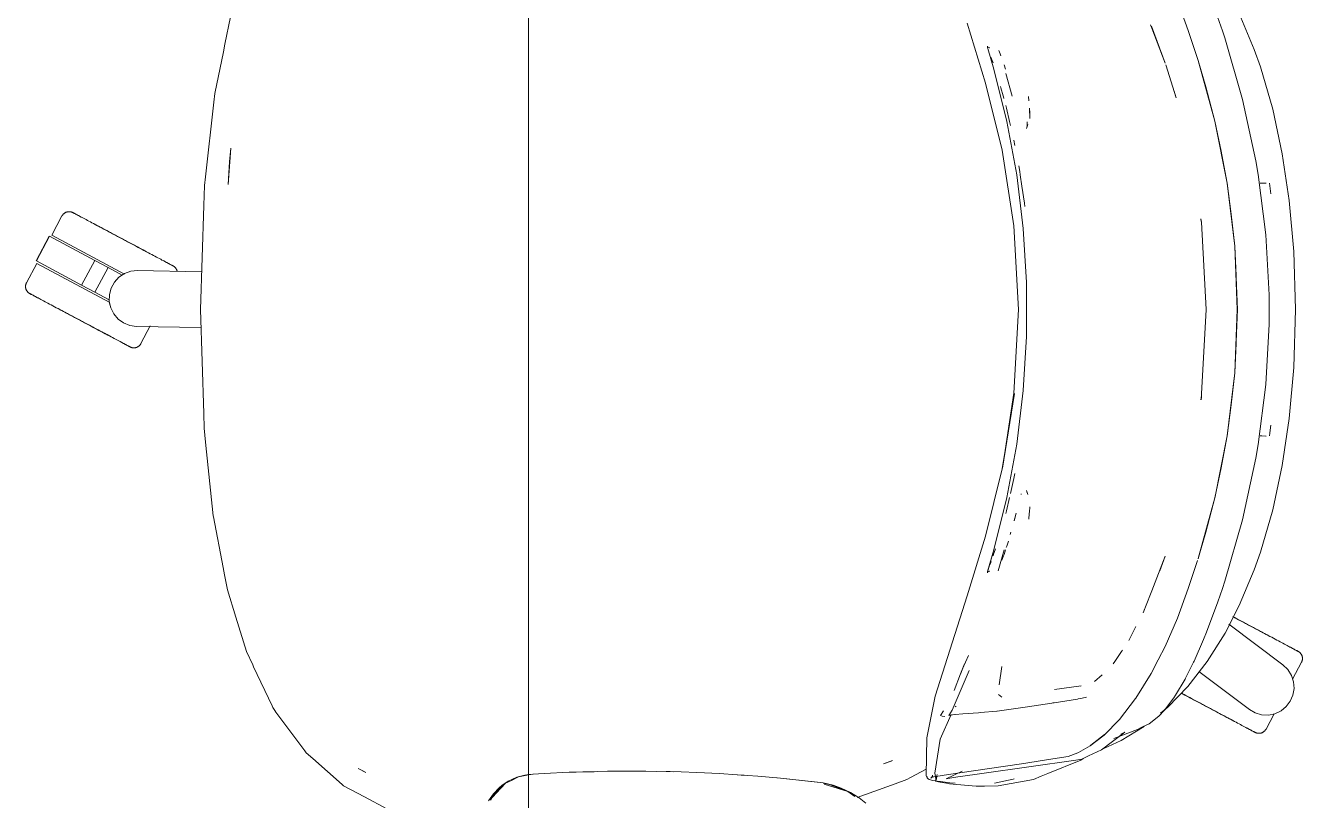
# Model space of a CAD drawing. Header units: millimetres. Extents: x 79795 to 317870, y -36033 to 97293.
# Drawn here: x 170869 to 171509, y 10193 to 10582 of the extents above; entities that cross this region are included whole.
import ezdxf

# ---------------------------------------------------------------- set-up
doc = ezdxf.new("R2010")
doc.units = ezdxf.units.MM
doc.header["$MEASUREMENT"] = 0
doc.layers.add('G-IMPT', color=8, linetype='CONTINUOUS', lineweight=9)
doc.layers.add('I-FURN', color=8, linetype='CONTINUOUS', lineweight=9)

msp = doc.modelspace()

# ---------------------------------------------------------------- linework, layer by layer
at = {"layer": 'G-IMPT'}
for p, q in [((171446.14, 10594.4), (171451.6, 10579.52)), ((170968.53, 10572.63), (170971.4, 10586.45)), ((171466.31, 10586.41), (171468.71, 10579.47)), ((171484.7, 10570.12), (171477.18, 10588.09)), ((171340.71, 10583.21), (171349.89, 10553.23)), ((171433.3, 10580.71), (171432.64, 10582.44)), ((171440.01, 10563.26), (171433.19, 10581.67)), ((171440.01, 10563.26), (171433.3, 10580.71)), ((171456.61, 10564.6), (171451.6, 10579.52)), ((171469.91, 10575.87), (171468.71, 10579.47)), ((170967.77, 10568.95), (170968.53, 10572.63)), ((171350.94, 10571.64), (171350.85, 10571.4)), ((171478.85, 10545.04), (171469.91, 10575.87)), ((170967.77, 10568.95), (170963.42, 10548)), ((171350.85, 10571.4), (171350.91, 10571.18)), ((171350.91, 10571.18), (171350.98, 10570.88)), ((171350.98, 10570.88), (171351.05, 10570.61)), ((171354.12, 10560.18), (171351.05, 10570.61)), ((171351.94, 10570.86), (171351.33, 10571.25)), ((171351.94, 10570.86), (171351.73, 10571.01)), ((171352.96, 10565.38), (171352.72, 10566.04)), ((171352.96, 10565.38), (171353.71, 10563.28)), ((171357.25, 10567.93), (171356.64, 10569.59)), ((171357.25, 10567.93), (171357.62, 10566.92)), ((171487.77, 10561.38), (171484.7, 10570.12)), ((171360.67, 10533.86), (171354.12, 10560.18)), ((171359.96, 10560.17), (171359.24, 10562.39)), ((171445.54, 10545.79), (171440.29, 10562.28)), ((171460.34, 10551.35), (171456.57, 10564.51)), ((171464.99, 10534.1), (171456.57, 10564.51)), ((171464.99, 10534.1), (171456.61, 10564.6)), ((171487.77, 10561.38), (171493.95, 10540.14)), ((171358.21, 10519.55), (171349.89, 10553.23)), ((171360.15, 10557.99), (171363.32, 10546.69)), ((170963.42, 10548), (170962.93, 10543.59)), ((171357.7, 10550.75), (171357.5, 10551.44)), ((171358.82, 10546.76), (171357.7, 10550.75)), ((171358.82, 10546.76), (171359.14, 10545.62)), ((171371.7, 10544.36), (171371.48, 10546.46)), ((171445.54, 10545.79), (171444.47, 10549.22)), ((171460.34, 10551.35), (171464.99, 10534.1)), ((170958.8, 10506.14), (170962.93, 10543.59)), ((171359.14, 10545.62), (171359.18, 10545.44)), ((171360.44, 10540.6), (171360.1, 10541.9)), ((171360.44, 10540.6), (171361.99, 10533.85)), ((171372.1, 10535.51), (171372.01, 10540.57)), ((171372.01, 10540.57), (171372.09, 10538.3)), ((171478.85, 10545.04), (171485.52, 10514.25)), ((171493.95, 10540.14), (171498.76, 10517.78)), ((171360.67, 10533.86), (171365.6, 10507.2)), ((171362.45, 10531.87), (171361.99, 10533.85)), ((171370.77, 10531.51), (171370.81, 10533.81)), ((171370.82, 10533.67), (171370.81, 10533.81)), ((171372.1, 10535.51), (171372.09, 10538.3)), ((171464.99, 10534.1), (171471.17, 10502.98)), ((171464.99, 10534.1), (171468.07, 10519.08)), ((171464.99, 10534.1), (171471.16, 10503.05)), ((171370.56, 10530.46), (171371.24, 10532.41)), ((171370.77, 10531.51), (171370.56, 10530.46)), ((170970.2, 10502.3), (170971.45, 10520.58)), ((170971.45, 10520.58), (170970.84, 10513.64)), ((171364.65, 10521.83), (171364.11, 10524.64)), ((171358.21, 10519.55), (171364.2, 10481.63)), ((171471.17, 10502.98), (171468.07, 10519.08)), ((171486.7, 10507.33), (171485.52, 10514.25)), ((171498.76, 10517.78), (171502.25, 10494.36)), ((170970.2, 10502.3), (170970.84, 10513.64)), ((171366.57, 10511.72), (171367.13, 10508.82)), ((171367.37, 10507.19), (171367.13, 10508.82)), ((170958, 10491.83), (170958.32, 10501.77)), ((170958.8, 10506.14), (170958.32, 10501.77)), ((171365.6, 10507.2), (171368.9, 10480.28)), ((171368.22, 10501.57), (171367.37, 10507.19)), ((171368.22, 10501.57), (171369.52, 10493.04)), ((171474.99, 10471.46), (171471.16, 10503.05)), ((171474.95, 10471.42), (171471.17, 10502.98)), ((171471.17, 10502.98), (171473.11, 10487.5)), ((171490.52, 10477.16), (171486.7, 10507.33)), ((171488.5, 10503.02), (171487.71, 10502.99)), ((171488.5, 10503.02), (171490.59, 10503.09)), ((171490.59, 10503.09), (171490.48, 10503.09)), ((171492.35, 10503.06), (171493, 10497.65)), ((170958, 10491.83), (170956.29, 10439.65)), ((171369.52, 10493.04), (171369.7, 10491.38)), ((171502.25, 10494.36), (171504.51, 10468.79)), ((171457.95, 10484.92), (171457.99, 10484.68)), ((171458.23, 10483.37), (171457.96, 10485.15)), ((171458.23, 10483.37), (171457.99, 10484.68)), ((171460.55, 10439.65), (171458.23, 10483.37)), ((171460.5, 10439.65), (171458.23, 10483.37)), ((171474.95, 10471.42), (171473.11, 10487.5)), ((171364.2, 10481.63), (171366.56, 10439.65)), ((171370.55, 10453.21), (171368.9, 10480.28)), ((171492.13, 10446.96), (171490.52, 10477.16)), ((171475.63, 10456.53), (171474.95, 10471.42)), ((171474.95, 10471.42), (171476.09, 10439.65)), ((171474.99, 10471.46), (171476.32, 10439.65)), ((171504.51, 10468.79), (171505.36, 10439.65)), ((171475.63, 10456.53), (171476.09, 10439.65)), ((171370.55, 10453.21), (171370.55, 10426.09)), ((171492.13, 10446.96), (171492.23, 10439.65)), ((170956.29, 10439.65), (170957.91, 10387.48)), ((171364.2, 10397.66), (171366.56, 10439.65)), ((171460.5, 10439.65), (171458, 10394.31)), ((171474.95, 10407.87), (171476.09, 10439.65)), ((171476.32, 10439.65), (171474.99, 10407.83)), ((171475.63, 10422.76), (171476.09, 10439.65)), ((171492.13, 10432.33), (171492.23, 10439.65)), ((171505.36, 10439.65), (171504.51, 10410.5)), ((171492.13, 10432.33), (171490.52, 10402.13)), ((171370.55, 10426.09), (171368.9, 10399.01)), ((171474.95, 10407.87), (171475.63, 10422.76)), ((171474.99, 10407.83), (171471.16, 10376.24)), ((171474.95, 10407.87), (171471.17, 10376.32)), ((171473.11, 10391.79), (171474.95, 10407.87)), ((171504.51, 10410.5), (171502.25, 10384.93)), ((171365.6, 10372.1), (171368.9, 10399.01)), ((171490.52, 10402.13), (171486.7, 10371.96)), ((171358.21, 10359.74), (171364.46, 10397.48)), ((171364.2, 10397.66), (171358.47, 10360.12)), ((171364.46, 10397.48), (171358.47, 10360.12)), ((171457.95, 10394.37), (171457.99, 10394.61)), ((171458.23, 10395.92), (171457.99, 10394.61)), ((171458, 10394.31), (171458.23, 10395.92)), ((170957.91, 10387.48), (170958.13, 10380.22)), ((171473.11, 10391.79), (171471.17, 10376.32)), ((170958.87, 10373.15), (170958.13, 10380.22)), ((171492.35, 10376.23), (171493, 10381.65)), ((171492.43, 10377.88), (171493, 10381.65)), ((171502.25, 10384.93), (171498.76, 10361.51)), ((170962.69, 10336.16), (170958.87, 10373.15)), ((171471.17, 10376.32), (171464.95, 10345.07)), ((171464.95, 10345.07), (171471.16, 10376.24)), ((171471.17, 10376.32), (171468.07, 10360.21)), ((171487.71, 10376.3), (171488.5, 10376.27)), ((171490.59, 10376.2), (171488.5, 10376.27)), ((171490.59, 10376.2), (171490.48, 10376.2)), ((171360.67, 10345.43), (171365.6, 10372.1)), ((171486.7, 10371.96), (171485.52, 10365.04)), ((171485.52, 10365.04), (171478.85, 10334.25)), ((171493.95, 10339.15), (171498.76, 10361.51)), ((171349.89, 10326.06), (171358.21, 10359.74)), ((171364.15, 10354.84), (171362.44, 10347.42)), ((171364.62, 10357.47), (171364.15, 10354.84)), ((171464.99, 10345.19), (171468.07, 10360.21)), ((171370.56, 10348.83), (171371.24, 10346.88)), ((171370.56, 10348.83), (171370.77, 10347.79)), ((171360.67, 10345.43), (171354.12, 10319.11)), ((171361.99, 10345.44), (171360.44, 10338.69)), ((171367.89, 10347.23), (171367.75, 10346.82)), ((171464.99, 10345.19), (171456.57, 10314.78)), ((171464.99, 10345.19), (171456.61, 10314.69)), ((171460.34, 10327.94), (171464.99, 10345.19)), ((170962.69, 10336.16), (170962.78, 10335.7)), ((170967.64, 10310.32), (170962.78, 10335.7)), ((171360.44, 10338.69), (171360.1, 10337.41)), ((171364.29, 10333.61), (171365.29, 10337.47)), ((171364.29, 10333.61), (171364.68, 10335.14)), ((171371.71, 10334.96), (171371.68, 10334.48)), ((171371.99, 10338.67), (171371.71, 10334.96)), ((171371.99, 10338.67), (171372.09, 10340.04)), ((171372.09, 10340.74), (171372.09, 10340.04)), ((171487.77, 10317.91), (171493.95, 10339.15)), ((171469.91, 10303.42), (171478.85, 10334.25)), ((171349.89, 10326.06), (171340.71, 10296.09)), ((171360.6, 10321.03), (171361.39, 10323.53)), ((171362.38, 10326.82), (171362.71, 10327.94)), ((171460.34, 10327.94), (171456.57, 10314.78)), ((171354.12, 10319.11), (171350.85, 10307.89)), ((171354.12, 10319.11), (171351.01, 10308.29)), ((171354.12, 10319.11), (171351.06, 10308.58)), ((171353.73, 10316.08), (171354.02, 10316.89)), ((171354.75, 10319.11), (171354.02, 10316.89)), ((171354.75, 10319.11), (171354.9, 10319.57)), ((171359.32, 10319.12), (171356.28, 10308.69)), ((171358.19, 10313.93), (171358.95, 10316.09)), ((171359.21, 10316.81), (171358.95, 10316.09)), ((171359.21, 10316.81), (171359.98, 10319.12)), ((171360.36, 10320.25), (171360.6, 10321.03)), ((171440.01, 10316.03), (171433.3, 10298.58)), ((171440.01, 10316.03), (171437.29, 10308.6)), ((171484.7, 10309.17), (171487.77, 10317.91)), ((170967.64, 10310.32), (170968.35, 10306.66)), ((171352.4, 10312.36), (171352, 10311.29)), ((171352.74, 10313.33), (171352.4, 10312.36)), ((171451.6, 10299.77), (171456.32, 10313.84)), ((171484.7, 10309.17), (171477.18, 10291.2)), ((170969.81, 10299.05), (170968.35, 10306.66)), ((171350.85, 10307.89), (171350.99, 10307.65)), ((171351.06, 10308.58), (171351.01, 10308.29)), ((171351.94, 10308.43), (171351.33, 10308.04)), ((171351.94, 10308.43), (171351.73, 10308.28)), ((171469.91, 10303.42), (171468.71, 10299.82)), ((170974, 10285.45), (170969.81, 10299.05)), ((171432.64, 10296.85), (171428.91, 10287.53)), ((171433.3, 10298.58), (171432.64, 10296.85)), ((171451.6, 10299.77), (171446.14, 10284.89)), ((171466.37, 10293), (171468.71, 10299.82)), ((171340.71, 10296.09), (171324.72, 10245.84)), ((171466.37, 10293), (171460.77, 10277.92)), ((171477.18, 10291.2), (171470.09, 10277.42)), ((170979.32, 10268.18), (170974, 10285.45)), ((171428.91, 10287.53), (171429.91, 10289.77)), ((171446.14, 10284.89), (171439.97, 10270.67)), ((171421.74, 10273.69), (171425.28, 10280.66)), ((171459.29, 10274.24), (171460.77, 10277.92)), ((171470.09, 10277.42), (171461.12, 10263.13)), ((171436.58, 10263.94), (171439.97, 10270.67)), ((171454.52, 10263.28), (171459.29, 10274.24)), ((170979.32, 10268.18), (170982.51, 10261.41)), ((171338.42, 10259.41), (171341.47, 10266.12)), ((171414.71, 10263.08), (171418.21, 10268.22)), ((171418.21, 10268.22), (171418.6, 10268.8)), ((170982.94, 10260.49), (170982.51, 10261.41)), ((170992.21, 10240.85), (170982.94, 10260.49)), ((171333.26, 10238.69), (171341.7, 10258.67)), ((171337.39, 10256.82), (171339.42, 10261.94)), ((171339.42, 10261.93), (171337.39, 10256.82)), ((171337.4, 10257.03), (171339.42, 10261.93)), ((171356.75, 10251.5), (171358.15, 10260.66)), ((171414.71, 10263.08), (171413.96, 10261.98)), ((171436.58, 10263.94), (171433.01, 10257.15)), ((171450.3, 10254.83), (171454.3, 10262.84)), ((171461.12, 10263.13), (171451.31, 10250.53)), ((171454.52, 10263.28), (171454.3, 10262.84)), ((171337.4, 10257.03), (171334.15, 10248.56)), ((171356.75, 10251.5), (171356.8, 10251.85)), ((171408.44, 10256.45), (171404.53, 10253.11)), ((171429.24, 10250.92), (171433.01, 10257.15)), ((171449.99, 10254.23), (171445.26, 10246.23)), ((171450.3, 10254.83), (171449.99, 10254.23)), ((171320.53, 10224.89), (171324.72, 10245.84)), ((171356.4, 10246.55), (171358.04, 10245.27)), ((171384.59, 10249.17), (171397.94, 10250.95)), ((171397.94, 10250.95), (171397.47, 10250.81)), ((171400.63, 10245.25), (171398.46, 10244.79)), ((171429.24, 10250.92), (171425.36, 10244.82)), ((171441.35, 10240.23), (171451.31, 10250.53)), ((171444.4, 10244.94), (171445.26, 10246.23)), ((170992.21, 10240.85), (170992.63, 10240.14)), ((170993.57, 10238.57), (170992.63, 10240.14)), ((171331.5, 10236.02), (171333.26, 10238.69)), ((171334.71, 10240.41), (171335.15, 10240.68)), ((171369.81, 10240.2), (171355.74, 10238.17)), ((171369.81, 10240.2), (171383.17, 10242.32)), ((171383.17, 10242.32), (171383.68, 10242.4)), ((171384.29, 10242.49), (171383.68, 10242.4)), ((171384.29, 10242.49), (171396.01, 10244.3)), ((171396.01, 10244.3), (171396.48, 10244.37)), ((171398.46, 10244.79), (171396.48, 10244.37)), ((171417.17, 10234.13), (171425.19, 10244.57)), ((171425.36, 10244.82), (171425.19, 10244.57)), ((171436.79, 10235.79), (171439.68, 10238.81)), ((171441.35, 10240.23), (171437.68, 10237.23)), ((171439.68, 10238.81), (171444.4, 10244.94)), ((170994.03, 10237.8), (170993.57, 10238.57)), ((170994.03, 10237.8), (171008.6, 10218.3)), ((171327.16, 10224.19), (171332.77, 10236.54)), ((171327.3, 10236.02), (171328.89, 10238.48)), ((171327.3, 10236.02), (171327.36, 10236)), ((171328.89, 10238.48), (171327.36, 10236)), ((171327.36, 10236), (171328.85, 10238.47)), ((171328.23, 10235.72), (171327.36, 10236)), ((171329.59, 10235.55), (171328.23, 10235.72)), ((171332.22, 10236.31), (171331.5, 10236.02)), ((171332.22, 10236.31), (171332.24, 10236.31)), ((171334.62, 10236.61), (171332.24, 10236.31)), ((171334.62, 10236.61), (171334.7, 10236.61)), ((171338.57, 10236.91), (171334.7, 10236.61)), ((171346.43, 10237.47), (171338.57, 10236.91)), ((171347.42, 10237.54), (171346.43, 10237.47)), ((171355.66, 10238.16), (171347.42, 10237.54)), ((171355.66, 10238.16), (171355.74, 10238.17)), ((171417.17, 10234.13), (171409.43, 10226.23)), ((171431.92, 10231.93), (171436.79, 10235.79)), ((171402.47, 10220.81), (171409.43, 10226.23)), ((171409.64, 10226.54), (171402.69, 10221.14)), ((171409.64, 10226.54), (171406.07, 10223.73)), ((171419.87, 10227.79), (171408.17, 10218.85)), ((171414.22, 10224.56), (171426.12, 10229.07)), ((171419.87, 10227.79), (171417.84, 10226.63)), ((171417.98, 10223.5), (171429.43, 10230.62)), ((171428.35, 10230.14), (171426.12, 10229.07)), ((171430.79, 10231.31), (171428.35, 10230.14)), ((171431.92, 10231.93), (171430.79, 10231.31)), ((171320.53, 10224.89), (171320.14, 10205.9)), ((171327.16, 10224.19), (171324.44, 10207.14)), ((171402.47, 10220.81), (171396.63, 10217.52)), ((171402.69, 10221.14), (171406.07, 10223.73)), ((171409.35, 10219.52), (171417.98, 10223.5)), ((171008.6, 10218.3), (171009.33, 10217.33)), ((171012.59, 10214.46), (171009.33, 10217.33)), ((171012.59, 10214.46), (171027.37, 10201.44)), ((171303.27, 10213.43), (171298.8, 10211.8)), ((171298.8, 10211.8), (171302.68, 10213.17)), ((171303.27, 10213.43), (171302.68, 10213.17)), ((171348.07, 10206.92), (171395.29, 10213.59)), ((171367.98, 10211.86), (171383.75, 10214.26)), ((171397.72, 10213.75), (171381.27, 10206.96)), ((171391.42, 10215.56), (171383.75, 10214.26)), ((171391.42, 10215.56), (171396.21, 10217.31)), ((171395.29, 10213.59), (171398.28, 10214.24)), ((171396.63, 10217.52), (171396.21, 10217.31)), ((171398.89, 10214.53), (171397.72, 10213.75)), ((171401.65, 10215.81), (171398.28, 10214.24)), ((171401.65, 10215.81), (171408.17, 10218.85)), ((171035.34, 10209.47), (171039.23, 10207.51)), ((171035.34, 10209.47), (171037.64, 10208.29)), ((171037.64, 10208.29), (171039.23, 10207.51)), ((171120.83, 10206.25), (171123.13, 10206.68)), ((171122.91, 10206.68), (171120.83, 10206.42)), ((171128.57, 10206.96), (171122.91, 10206.68)), ((171128.57, 10206.96), (171141.13, 10207.58)), ((171144.68, 10207.7), (171141.13, 10207.58)), ((171160.35, 10208.08), (171144.68, 10207.7)), ((171148.08, 10207.76), (171151.4, 10207.9)), ((171153.62, 10207.9), (171151.4, 10207.9)), ((171160.35, 10208.08), (171164.86, 10208.13)), ((171164.86, 10208.13), (171179.57, 10208.12)), ((171185.04, 10208.05), (171179.57, 10208.12)), ((171185.04, 10208.05), (171197.35, 10207.76)), ((171191.82, 10207.92), (171189.74, 10207.91)), ((171193.48, 10207.84), (171191.82, 10207.92)), ((171205.23, 10207.46), (171197.35, 10207.76)), ((171205.23, 10207.46), (171216.54, 10206.92)), ((171225.41, 10206.36), (171216.54, 10206.92)), ((171320.21, 10209.09), (171312.3, 10204.95)), ((171325.13, 10203.56), (171324.44, 10207.14)), ((171329.26, 10206.2), (171337.11, 10207.31)), ((171330.23, 10204.29), (171338.22, 10208.08)), ((171337.11, 10207.31), (171367.98, 10211.86)), ((171348.07, 10206.92), (171337.41, 10205.48)), ((171381.27, 10206.96), (171377.91, 10205.57)), ((171027.37, 10201.44), (171028.04, 10200.86)), ((171038.47, 10195.27), (171028.04, 10200.86)), ((171102.39, 10194.71), (171109.29, 10202.1)), ((171103.58, 10196.8), (171109.29, 10202.1)), ((171106.08, 10199.79), (171107.4, 10200.92)), ((171109.29, 10202.1), (171106.88, 10199.87)), ((171110.62, 10203.12), (171107.4, 10200.92)), ((171111.53, 10203.21), (171109.29, 10202.1)), ((171110.62, 10203.12), (171114.95, 10205.11)), ((171111.89, 10203.38), (171115.79, 10205.31)), ((171118.9, 10206.18), (171114.95, 10205.11)), ((171115.79, 10205.31), (171120.83, 10206.25)), ((171120.83, 10206.42), (171118.9, 10206.18)), ((171225.41, 10206.36), (171235.69, 10205.63)), ((171227.45, 10206.23), (171225.55, 10206.32)), ((171227.45, 10206.23), (171228.87, 10206.09)), ((171247.09, 10204.65), (171235.69, 10205.63)), ((171268.53, 10202.3), (171245.57, 10204.75)), ((171245.57, 10204.75), (171265.71, 10202.63)), ((171268.53, 10202.3), (171247.09, 10204.65)), ((171268.53, 10202.3), (171265.71, 10202.63)), ((171268.53, 10202.3), (171273.49, 10201.14)), ((171268.6, 10202.08), (171271.66, 10201.5)), ((171280.88, 10197.9), (171269.03, 10201.71)), ((171278.17, 10198.8), (171269.03, 10201.71)), ((171271.66, 10201.5), (171280.88, 10197.9)), ((171277.62, 10199.69), (171273.49, 10201.14)), ((171285.63, 10194.89), (171304.57, 10201.84)), ((171304.57, 10201.84), (171310.54, 10204.03)), ((171312.3, 10204.95), (171310.54, 10204.03)), ((171320.14, 10205.9), (171320.75, 10204.87)), ((171320.62, 10205.49), (171320.75, 10204.87)), ((171320.62, 10205.49), (171320.73, 10204.94)), ((171320.75, 10204.87), (171320.73, 10204.94)), ((171321.12, 10204.37), (171320.75, 10204.87)), ((171321.66, 10204.05), (171321.12, 10204.37)), ((171321.66, 10204.05), (171323.52, 10203.5)), ((171323.61, 10205.26), (171322.51, 10204.7)), ((171323.01, 10205.09), (171322.51, 10204.7)), ((171322.99, 10205.09), (171329.26, 10206.2)), ((171323.61, 10205.26), (171322.99, 10205.09)), ((171323.01, 10205.09), (171323.33, 10205.63)), ((171323.41, 10206.13), (171323.33, 10205.63)), ((171326.8, 10202.97), (171323.52, 10203.5)), ((171325.62, 10206.43), (171324.89, 10203.15)), ((171327.21, 10202.71), (171324.89, 10203.15)), ((171325.62, 10206.43), (171325.13, 10203.56)), ((171326.8, 10202.97), (171327.42, 10202.89)), ((171331.46, 10201.9), (171327.21, 10202.71)), ((171327.42, 10202.89), (171332.1, 10202.37)), ((171330.23, 10204.29), (171331.09, 10204.43)), ((171336.11, 10205.26), (171331.09, 10204.43)), ((171331.93, 10201.85), (171331.46, 10201.9)), ((171331.93, 10201.85), (171341.26, 10201.05)), ((171332.1, 10202.37), (171334.69, 10202.16)), ((171336.11, 10205.26), (171337.41, 10205.48)), ((171341.26, 10201.05), (171345.21, 10200.71)), ((171349.38, 10200.71), (171345.21, 10200.71)), ((171356.35, 10200.74), (171349.38, 10200.71)), ((171354.49, 10202.15), (171363.79, 10204.19)), ((171356.35, 10200.74), (171374.05, 10203.97)), ((171363.79, 10204.19), (171364.37, 10204.34)), ((171374.05, 10203.97), (171377.91, 10205.57)), ((171049.71, 10189.26), (171038.47, 10195.27)), ((171103.21, 10196.74), (171100.77, 10193.29)), ((171101.7, 10193.64), (171103.58, 10196.8)), ((171102.39, 10194.71), (171103.67, 10196.18)), ((171106.08, 10199.79), (171103.21, 10196.74)), ((171103.8, 10196.33), (171106.88, 10199.87)), ((171282.2, 10197.5), (171277.62, 10199.69)), ((171280.88, 10197.9), (171278.17, 10198.8)), ((171280.88, 10197.9), (171284.46, 10195.47)), ((171282.2, 10197.5), (171286.53, 10194.77)), ((171289.84, 10192.15), (171286.53, 10194.77))]:
    msp.add_line(p, q, dxfattribs=at)
at = {"layer": 'I-FURN'}
for p, q in [((171120.83, 9395.22), (171120.83, 10995.22)), ((171120.83, 10995.22), (171120.83, 9395.22)), ((170888.53, 10488.25), (170888.68, 10488.32)), ((170888.68, 10488.32), (170888.82, 10488.39)), ((170888.82, 10488.39), (170888.97, 10488.45)), ((170888.97, 10488.45), (170889.12, 10488.5)), ((170889.12, 10488.5), (170889.28, 10488.55)), ((170889.28, 10488.55), (170889.43, 10488.59)), ((170889.43, 10488.59), (170889.59, 10488.63)), ((170889.59, 10488.63), (170889.75, 10488.66)), ((170889.75, 10488.66), (170889.91, 10488.68)), ((170889.91, 10488.68), (170890.07, 10488.7)), ((170890.07, 10488.7), (170890.23, 10488.71)), ((170890.23, 10488.71), (170890.39, 10488.71)), ((170890.39, 10488.71), (170890.55, 10488.71)), ((170890.55, 10488.71), (170890.71, 10488.7)), ((170890.71, 10488.7), (170890.87, 10488.68)), ((170890.87, 10488.68), (170891.03, 10488.66)), ((170891.03, 10488.66), (170891.19, 10488.63)), ((170891.19, 10488.63), (170891.35, 10488.6)), ((170891.35, 10488.6), (170891.51, 10488.56)), ((170891.51, 10488.56), (170891.66, 10488.51)), ((170891.66, 10488.51), (170891.81, 10488.46)), ((170891.81, 10488.46), (170891.96, 10488.4)), ((170891.96, 10488.4), (170892.11, 10488.33)), ((170892.11, 10488.33), (170892.25, 10488.26)), ((170886.84, 10486.57), (170881.69, 10476.89)), ((170886.84, 10486.57), (170886.92, 10486.71)), ((170886.92, 10486.71), (170887, 10486.85)), ((170887, 10486.85), (170887.09, 10486.99)), ((170887.09, 10486.99), (170887.19, 10487.12)), ((170887.19, 10487.12), (170887.29, 10487.24)), ((170887.29, 10487.24), (170887.39, 10487.37)), ((170887.39, 10487.37), (170887.5, 10487.48)), ((170887.5, 10487.48), (170887.62, 10487.6)), ((170887.62, 10487.6), (170887.74, 10487.71)), ((170887.74, 10487.71), (170887.86, 10487.81)), ((170887.86, 10487.81), (170887.99, 10487.91)), ((170887.99, 10487.91), (170888.12, 10488)), ((170888.12, 10488), (170888.25, 10488.09)), ((170888.25, 10488.09), (170888.39, 10488.17)), ((170888.39, 10488.17), (170888.53, 10488.25)), ((170892.25, 10488.26), (170892.29, 10488.24)), ((170892.29, 10488.24), (170892.31, 10488.23)), ((170892.3, 10488.24), (170892.29, 10488.24)), ((170892.34, 10488.21), (170892.3, 10488.24)), ((170892.31, 10488.23), (170892.37, 10488.2)), ((170892.42, 10488.17), (170892.34, 10488.21)), ((170892.37, 10488.2), (170892.47, 10488.14)), ((170892.54, 10488.11), (170892.42, 10488.17)), ((170892.47, 10488.14), (170892.61, 10488.07)), ((170892.71, 10488.02), (170892.54, 10488.11)), ((170892.61, 10488.07), (170892.79, 10487.97)), ((170892.91, 10487.91), (170892.71, 10488.02)), ((170892.79, 10487.97), (170893.01, 10487.86)), ((170893.15, 10487.79), (170892.91, 10487.91)), ((170893.01, 10487.86), (170893.27, 10487.72)), ((170893.43, 10487.64), (170893.15, 10487.79)), ((170893.27, 10487.72), (170893.57, 10487.56)), ((170893.74, 10487.47), (170893.43, 10487.64)), ((170893.57, 10487.56), (170893.9, 10487.38)), ((170894.1, 10487.28), (170893.74, 10487.47)), ((170893.9, 10487.38), (170894.28, 10487.18)), ((170894.49, 10487.07), (170894.1, 10487.28)), ((170894.28, 10487.18), (170894.69, 10486.97)), ((170894.92, 10486.84), (170894.49, 10487.07)), ((170894.69, 10486.97), (170895.13, 10486.73)), ((170895.39, 10486.59), (170894.92, 10486.84)), ((170895.13, 10486.73), (170895.61, 10486.47)), ((170895.89, 10486.33), (170895.39, 10486.59)), ((170895.61, 10486.47), (170896.13, 10486.2)), ((170896.43, 10486.04), (170895.89, 10486.33)), ((170896.13, 10486.2), (170896.68, 10485.91)), ((170896.99, 10485.74), (170896.43, 10486.04)), ((170896.68, 10485.91), (170897.27, 10485.59)), ((170897.6, 10485.42), (170896.99, 10485.74)), ((170898.23, 10485.08), (170897.6, 10485.42)), ((170898.89, 10484.73), (170898.23, 10485.08)), ((170899.59, 10484.36), (170898.89, 10484.73)), ((170900.31, 10483.98), (170899.59, 10484.36)), ((170901.06, 10483.58), (170900.31, 10483.98)), ((170901.84, 10483.17), (170901.06, 10483.58)), ((170902.64, 10482.74), (170901.84, 10483.17)), ((170903.46, 10482.3), (170902.64, 10482.74)), ((170903.01, 10482.54), (170903.85, 10482.1)), ((170904.31, 10481.85), (170903.46, 10482.3)), ((170903.85, 10482.1), (170904.7, 10481.64)), ((170880.4, 10476.44), (170873.83, 10464.08)), ((170874, 10463.99), (170880.57, 10476.35)), ((170880.57, 10476.35), (170903.28, 10464.28)), ((170918.26, 10457.45), (170881.69, 10476.89)), ((170905.18, 10481.39), (170904.31, 10481.85)), ((170904.7, 10481.64), (170905.58, 10481.17)), ((170906.06, 10480.92), (170905.18, 10481.39)), ((170905.58, 10481.17), (170906.48, 10480.7)), ((170906.97, 10480.44), (170906.06, 10480.92)), ((170906.48, 10480.7), (170907.39, 10480.21)), ((170907.89, 10479.95), (170906.97, 10480.44)), ((170907.39, 10480.21), (170908.32, 10479.72)), ((170908.83, 10479.45), (170907.89, 10479.95)), ((170908.32, 10479.72), (170909.27, 10479.22)), ((170909.78, 10478.94), (170908.83, 10479.45)), ((170909.27, 10479.22), (170910.22, 10478.71)), ((170910.74, 10478.43), (170909.78, 10478.94)), ((170910.22, 10478.71), (170911.19, 10478.19)), ((170911.72, 10477.91), (170910.74, 10478.43)), ((170911.19, 10478.19), (170912.17, 10477.67)), ((170912.7, 10477.39), (170911.72, 10477.91)), ((170912.17, 10477.67), (170913.16, 10477.15)), ((170913.69, 10476.86), (170912.7, 10477.39)), ((170913.16, 10477.15), (170914.15, 10476.62)), ((170914.69, 10476.33), (170913.69, 10476.86)), ((170914.15, 10476.62), (170915.15, 10476.09)), ((170915.69, 10475.8), (170914.69, 10476.33)), ((170915.15, 10476.09), (170916.15, 10475.55)), ((170916.7, 10475.26), (170915.69, 10475.8)), ((170916.15, 10475.55), (170917.16, 10475.02)), ((170917.7, 10474.73), (170916.7, 10475.26)), ((170917.16, 10475.02), (170918.16, 10474.48)), ((170918.71, 10474.2), (170917.7, 10474.73)), ((170918.16, 10474.48), (170919.17, 10473.95)), ((170919.71, 10473.66), (170918.71, 10474.2)), ((170919.17, 10473.95), (170920.17, 10473.42)), ((170920.71, 10473.13), (170919.71, 10473.66)), ((170920.17, 10473.42), (170921.17, 10472.89)), ((170921.7, 10472.6), (170920.71, 10473.13)), ((170921.17, 10472.89), (170922.16, 10472.36)), ((170922.69, 10472.08), (170921.7, 10472.6)), ((170922.16, 10472.36), (170923.14, 10471.84)), ((170923.67, 10471.56), (170922.69, 10472.08)), ((170923.14, 10471.84), (170924.12, 10471.32)), ((170924.64, 10471.04), (170923.67, 10471.56)), ((170924.12, 10471.32), (170925.08, 10470.81)), ((170925.59, 10470.53), (170924.64, 10471.04)), ((170925.08, 10470.81), (170926.03, 10470.3)), ((170926.54, 10470.03), (170925.59, 10470.53)), ((170926.03, 10470.3), (170926.97, 10469.8)), ((170927.47, 10469.54), (170926.54, 10470.03)), ((170926.97, 10469.8), (170927.89, 10469.31)), ((170928.38, 10469.05), (170927.47, 10469.54)), ((170927.89, 10469.31), (170928.8, 10468.83)), ((170874.18, 10462.76), (170869.03, 10453.07)), ((170896.7, 10451.92), (170874, 10463.99)), ((170910.9, 10443.24), (170874.18, 10462.76)), ((170896.7, 10451.92), (170903.28, 10464.28)), ((170903.28, 10464.28), (170909.92, 10460.75)), ((170929.28, 10468.57), (170928.38, 10469.05)), ((170930.15, 10468.11), (170929.28, 10468.57)), ((170931.01, 10467.65), (170930.15, 10468.11)), ((170931.85, 10467.21), (170931.01, 10467.65)), ((170932.66, 10466.78), (170931.85, 10467.21)), ((170933.45, 10466.36), (170932.66, 10466.78)), ((170934.21, 10465.95), (170933.45, 10466.36)), ((170934.94, 10465.56), (170934.21, 10465.95)), ((170935.65, 10465.19), (170934.94, 10465.56)), ((170936.33, 10464.83), (170935.65, 10465.19)), ((170936.98, 10464.48), (170936.33, 10464.83)), ((170937.59, 10464.15), (170936.98, 10464.48)), ((170938.18, 10463.84), (170937.59, 10464.15)), ((170937.86, 10464.01), (170938.43, 10463.71)), ((170938.73, 10463.55), (170938.18, 10463.84)), ((170938.43, 10463.71), (170938.97, 10463.42)), ((170939.24, 10463.28), (170938.73, 10463.55)), ((170938.97, 10463.42), (170939.47, 10463.15)), ((170939.73, 10463.02), (170939.24, 10463.28)), ((170939.47, 10463.15), (170939.94, 10462.91)), ((170940.17, 10462.78), (170939.73, 10463.02)), ((170939.94, 10462.91), (170940.37, 10462.68)), ((170940.58, 10462.56), (170940.17, 10462.78)), ((170903.35, 10448.39), (170909.92, 10460.75)), ((170909.92, 10460.75), (170917.06, 10456.95)), ((170915.38, 10455.81), (170918.19, 10457.68)), ((170918.19, 10457.68), (170921.37, 10458.82)), ((170921.37, 10458.82), (170924.72, 10459.16)), ((170924.72, 10459.16), (170956.91, 10458.6)), ((170940.37, 10462.68), (170940.76, 10462.47)), ((170940.96, 10462.37), (170940.58, 10462.56)), ((170940.76, 10462.47), (170941.11, 10462.28)), ((170941.29, 10462.19), (170940.96, 10462.37)), ((170941.11, 10462.28), (170941.43, 10462.11)), ((170941.59, 10462.03), (170941.29, 10462.19)), ((170941.43, 10462.11), (170941.71, 10461.96)), ((170941.85, 10461.89), (170941.59, 10462.03)), ((170941.71, 10461.96), (170941.95, 10461.84)), ((170942.07, 10461.77), (170941.85, 10461.89)), ((170941.95, 10461.84), (170942.15, 10461.73)), ((170942.25, 10461.68), (170942.07, 10461.77)), ((170942.15, 10461.73), (170942.32, 10461.64)), ((170942.39, 10461.6), (170942.25, 10461.68)), ((170942.32, 10461.64), (170942.44, 10461.58)), ((170942.49, 10461.55), (170942.39, 10461.6)), ((170942.44, 10461.58), (170942.52, 10461.53)), ((170942.55, 10461.52), (170942.49, 10461.55)), ((170942.52, 10461.53), (170942.56, 10461.51)), ((170942.57, 10461.51), (170942.55, 10461.52)), ((170942.56, 10461.51), (170942.57, 10461.51)), ((170942.57, 10461.51), (170942.71, 10461.43)), ((170942.71, 10461.43), (170942.85, 10461.35)), ((170942.85, 10461.35), (170942.98, 10461.26)), ((170942.98, 10461.26), (170943.11, 10461.16)), ((170943.11, 10461.16), (170943.24, 10461.06)), ((170943.24, 10461.06), (170943.36, 10460.96)), ((170943.36, 10460.96), (170943.48, 10460.85)), ((170943.48, 10460.85), (170943.59, 10460.73)), ((170943.59, 10460.73), (170943.7, 10460.61)), ((170943.7, 10460.61), (170943.8, 10460.49)), ((170943.8, 10460.49), (170943.9, 10460.36)), ((170943.9, 10460.36), (170944, 10460.23)), ((170944, 10460.23), (170944.08, 10460.1)), ((170944.08, 10460.1), (170944.17, 10459.96)), ((170944.17, 10459.96), (170944.25, 10459.82)), ((170944.25, 10459.82), (170944.32, 10459.67)), ((170944.32, 10459.67), (170944.38, 10459.53)), ((170944.38, 10459.53), (170944.44, 10459.38)), ((170944.44, 10459.38), (170944.5, 10459.23)), ((170944.5, 10459.23), (170944.55, 10459.07)), ((170944.55, 10459.07), (170944.59, 10458.92)), ((170944.59, 10458.92), (170944.62, 10458.76)), ((170868.56, 10451.34), (170868.57, 10451.5)), ((170868.56, 10451.17), (170868.56, 10451.34)), ((170868.56, 10451.01), (170868.56, 10451.17)), ((170868.57, 10450.85), (170868.56, 10451.01)), ((170868.57, 10451.5), (170868.59, 10451.66)), ((170868.59, 10450.69), (170868.57, 10450.85)), ((170868.59, 10451.66), (170868.61, 10451.82)), ((170868.61, 10450.53), (170868.59, 10450.69)), ((170868.61, 10451.82), (170868.64, 10451.98)), ((170868.64, 10450.37), (170868.61, 10450.53)), ((170868.64, 10451.98), (170868.67, 10452.13)), ((170868.68, 10450.22), (170868.64, 10450.37)), ((170868.67, 10452.13), (170868.71, 10452.29)), ((170868.72, 10450.06), (170868.68, 10450.22)), ((170868.71, 10452.29), (170868.76, 10452.44)), ((170868.77, 10449.91), (170868.72, 10450.06)), ((170868.76, 10452.44), (170868.81, 10452.59)), ((170868.82, 10449.76), (170868.77, 10449.91)), ((170868.81, 10452.59), (170868.87, 10452.74)), ((170868.87, 10452.74), (170868.94, 10452.89)), ((170868.94, 10452.89), (170869.01, 10453.04)), ((170869.01, 10453.04), (170869.03, 10453.07)), ((170903.35, 10448.39), (170896.7, 10451.92)), ((170910.62, 10447.1), (170911.48, 10450.36)), ((170911.48, 10450.36), (170913.1, 10453.32)), ((170913.1, 10453.32), (170915.38, 10455.81)), ((170868.88, 10449.61), (170868.82, 10449.76)), ((170868.95, 10449.46), (170868.88, 10449.61)), ((170869.02, 10449.31), (170868.95, 10449.46)), ((170869.1, 10449.17), (170869.02, 10449.31)), ((170869.18, 10449.03), (170869.1, 10449.17)), ((170869.27, 10448.9), (170869.18, 10449.03)), ((170869.36, 10448.77), (170869.27, 10448.9)), ((170869.46, 10448.64), (170869.36, 10448.77)), ((170869.56, 10448.52), (170869.46, 10448.64)), ((170869.67, 10448.4), (170869.56, 10448.52)), ((170869.79, 10448.29), (170869.67, 10448.4)), ((170869.9, 10448.18), (170869.79, 10448.29)), ((170870.03, 10448.07), (170869.9, 10448.18)), ((170870.15, 10447.97), (170870.03, 10448.07)), ((170870.28, 10447.88), (170870.15, 10447.97)), ((170870.42, 10447.79), (170870.28, 10447.88)), ((170870.56, 10447.7), (170870.42, 10447.79)), ((170870.7, 10447.62), (170870.56, 10447.7)), ((170870.74, 10447.6), (170870.7, 10447.62)), ((170870.7, 10447.62), (170870.7, 10447.62)), ((170870.7, 10447.62), (170870.72, 10447.61)), ((170870.72, 10447.61), (170870.78, 10447.58)), ((170870.83, 10447.56), (170870.74, 10447.6)), ((170870.78, 10447.58), (170870.88, 10447.53)), ((170870.95, 10447.49), (170870.83, 10447.56)), ((170870.88, 10447.53), (170871.02, 10447.45)), ((170871.11, 10447.4), (170870.95, 10447.49)), ((170871.02, 10447.45), (170871.2, 10447.36)), ((170871.31, 10447.3), (170871.11, 10447.4)), ((170871.2, 10447.36), (170871.42, 10447.24)), ((170871.55, 10447.17), (170871.31, 10447.3)), ((170871.42, 10447.24), (170871.68, 10447.1)), ((170871.83, 10447.02), (170871.55, 10447.17)), ((170871.68, 10447.1), (170871.97, 10446.95)), ((170872.15, 10446.85), (170871.83, 10447.02)), ((170871.97, 10446.95), (170872.31, 10446.77)), ((170872.5, 10446.66), (170872.15, 10446.85)), ((170872.31, 10446.77), (170872.68, 10446.57)), ((170872.9, 10446.45), (170872.5, 10446.66)), ((170872.68, 10446.57), (170873.09, 10446.35)), ((170873.33, 10446.23), (170872.9, 10446.45)), ((170873.09, 10446.35), (170873.54, 10446.11)), ((170873.79, 10445.98), (170873.33, 10446.23)), ((170873.54, 10446.11), (170874.02, 10445.86)), ((170874.29, 10445.71), (170873.79, 10445.98)), ((170874.02, 10445.86), (170874.54, 10445.58)), ((170874.83, 10445.43), (170874.29, 10445.71)), ((170874.54, 10445.58), (170875.09, 10445.29)), ((170875.4, 10445.12), (170874.83, 10445.43)), ((170875.09, 10445.29), (170875.67, 10444.98)), ((170875.67, 10444.98), (170876.29, 10444.65)), ((170876.29, 10444.65), (170876.94, 10444.31)), ((170876.94, 10444.31), (170877.61, 10443.95)), ((170877.61, 10443.95), (170878.32, 10443.57)), ((170878.32, 10443.57), (170879.06, 10443.18)), ((170910.49, 10444.59), (170903.35, 10448.39)), ((170910.56, 10443.73), (170910.62, 10447.1)), ((170911.31, 10440.44), (170910.56, 10443.73)), ((170879.06, 10443.18), (170879.82, 10442.77)), ((170879.82, 10442.77), (170880.61, 10442.36)), ((170880.61, 10442.36), (170881.42, 10441.92)), ((170881.42, 10441.92), (170882.25, 10441.48)), ((170882.25, 10441.48), (170883.11, 10441.02)), ((170883.11, 10441.02), (170883.99, 10440.56)), ((170883.99, 10440.56), (170884.88, 10440.08)), ((170885.37, 10439.82), (170884.47, 10440.3)), ((170884.88, 10440.08), (170885.8, 10439.6)), ((170886.3, 10439.33), (170885.37, 10439.82)), ((170885.8, 10439.6), (170886.73, 10439.1)), ((170887.23, 10438.83), (170886.3, 10439.33)), ((170886.73, 10439.1), (170887.67, 10438.6)), ((170888.18, 10438.33), (170887.23, 10438.83)), ((170887.67, 10438.6), (170888.63, 10438.09)), ((170889.15, 10437.81), (170888.18, 10438.33)), ((170888.63, 10438.09), (170889.6, 10437.58)), ((170890.12, 10437.3), (170889.15, 10437.81)), ((170889.6, 10437.58), (170890.57, 10437.06)), ((170891.11, 10436.77), (170890.12, 10437.3)), ((170912.82, 10437.43), (170911.31, 10440.44)), ((170915.02, 10434.86), (170912.82, 10437.43)), ((170890.57, 10437.06), (170891.56, 10436.53)), ((170892.1, 10436.25), (170891.11, 10436.77)), ((170891.56, 10436.53), (170892.56, 10436)), ((170893.09, 10435.72), (170892.1, 10436.25)), ((170892.56, 10436), (170893.55, 10435.47)), ((170894.1, 10435.18), (170893.09, 10435.72)), ((170893.55, 10435.47), (170894.56, 10434.94)), ((170895.1, 10434.65), (170894.1, 10435.18)), ((170894.56, 10434.94), (170895.56, 10434.4)), ((170896.11, 10434.11), (170895.1, 10434.65)), ((170895.56, 10434.4), (170896.57, 10433.87)), ((170897.11, 10433.58), (170896.11, 10434.11)), ((170896.57, 10433.87), (170897.57, 10433.33)), ((170898.11, 10433.05), (170897.11, 10433.58)), ((170897.57, 10433.33), (170898.57, 10432.8)), ((170899.11, 10432.52), (170898.11, 10433.05)), ((170898.57, 10432.8), (170899.57, 10432.27)), ((170900.11, 10431.99), (170899.11, 10432.52)), ((170899.57, 10432.27), (170900.56, 10431.74)), ((170901.09, 10431.46), (170900.11, 10431.99)), ((170900.56, 10431.74), (170901.55, 10431.22)), ((170902.07, 10430.94), (170901.09, 10431.46)), ((170901.55, 10431.22), (170902.52, 10430.7)), ((170903.04, 10430.43), (170902.07, 10430.94)), ((170902.52, 10430.7), (170903.48, 10430.19)), ((170917.76, 10432.9), (170915.02, 10434.86)), ((170920.89, 10431.65), (170917.76, 10432.9)), ((170924.23, 10431.18), (170920.89, 10431.65)), ((170956.57, 10430.62), (170924.23, 10431.18)), ((170926.42, 10422.56), (170931.12, 10431.4)), ((170904, 10429.92), (170903.04, 10430.43)), ((170903.48, 10430.19), (170904.43, 10429.69)), ((170904.94, 10429.42), (170904, 10429.92)), ((170904.43, 10429.69), (170905.37, 10429.19)), ((170905.87, 10428.92), (170904.94, 10429.42)), ((170905.37, 10429.19), (170906.29, 10428.7)), ((170906.79, 10428.44), (170905.87, 10428.92)), ((170906.29, 10428.7), (170907.2, 10428.21)), ((170907.68, 10427.96), (170906.79, 10428.44)), ((170907.2, 10428.21), (170908.09, 10427.74)), ((170908.56, 10427.49), (170907.68, 10427.96)), ((170908.09, 10427.74), (170908.96, 10427.28)), ((170909.42, 10427.04), (170908.56, 10427.49)), ((170908.96, 10427.28), (170909.8, 10426.83)), ((170910.25, 10426.59), (170909.42, 10427.04)), ((170909.8, 10426.83), (170910.63, 10426.39)), ((170910.63, 10426.39), (170911.43, 10425.97)), ((170911.43, 10425.97), (170912.2, 10425.55)), ((170912.2, 10425.55), (170912.95, 10425.16)), ((170912.95, 10425.16), (170913.68, 10424.77)), ((170913.68, 10424.77), (170914.37, 10424.4)), ((170914.37, 10424.4), (170915.03, 10424.05)), ((170915.03, 10424.05), (170915.67, 10423.71)), ((170915.67, 10423.71), (170916.27, 10423.39)), ((170916.58, 10423.23), (170916, 10423.54)), ((170916.27, 10423.39), (170916.84, 10423.09)), ((170917.13, 10422.93), (170916.58, 10423.23)), ((170916.84, 10423.09), (170917.37, 10422.81)), ((170917.65, 10422.66), (170917.13, 10422.93)), ((170917.37, 10422.81), (170917.87, 10422.54)), ((170918.13, 10422.4), (170917.65, 10422.66)), ((170917.87, 10422.54), (170918.34, 10422.29)), ((170918.58, 10422.17), (170918.13, 10422.4)), ((170918.34, 10422.29), (170918.77, 10422.06)), ((170918.99, 10421.95), (170918.58, 10422.17)), ((170918.77, 10422.06), (170919.16, 10421.85)), ((170919.36, 10421.75), (170918.99, 10421.95)), ((170919.16, 10421.85), (170919.52, 10421.67)), ((170919.7, 10421.57), (170919.36, 10421.75)), ((170919.52, 10421.67), (170919.84, 10421.5)), ((170919.99, 10421.41), (170919.7, 10421.57)), ((170919.84, 10421.5), (170920.12, 10421.35)), ((170920.25, 10421.28), (170919.99, 10421.41)), ((170920.12, 10421.35), (170920.36, 10421.22)), ((170920.47, 10421.16), (170920.25, 10421.28)), ((170920.36, 10421.22), (170920.56, 10421.11)), ((170920.65, 10421.06), (170920.47, 10421.16)), ((170920.56, 10421.11), (170920.72, 10421.03)), ((170920.79, 10420.99), (170920.65, 10421.06)), ((170920.72, 10421.03), (170920.84, 10420.96)), ((170920.89, 10420.94), (170920.79, 10420.99)), ((170920.84, 10420.96), (170920.92, 10420.92)), ((170920.95, 10420.9), (170920.89, 10420.94)), ((170920.92, 10420.92), (170920.97, 10420.9)), ((170920.97, 10420.89), (170920.95, 10420.9)), ((170920.97, 10420.9), (170920.97, 10420.89)), ((170921.01, 10420.87), (170920.97, 10420.89)), ((170921.15, 10420.8), (170921.01, 10420.87)), ((170921.3, 10420.74), (170921.15, 10420.8)), ((170921.45, 10420.68), (170921.3, 10420.74)), ((170921.6, 10420.62), (170921.45, 10420.68)), ((170921.76, 10420.58), (170921.6, 10420.62)), ((170921.91, 10420.53), (170921.76, 10420.58)), ((170922.07, 10420.5), (170921.91, 10420.53)), ((170922.23, 10420.47), (170922.07, 10420.5)), ((170922.39, 10420.45), (170922.23, 10420.47)), ((170922.55, 10420.43), (170922.39, 10420.45)), ((170922.71, 10420.42), (170922.55, 10420.43)), ((170922.87, 10420.42), (170922.71, 10420.42)), ((170923.03, 10420.42), (170922.87, 10420.42)), ((170923.19, 10420.43), (170923.03, 10420.42)), ((170923.35, 10420.45), (170923.19, 10420.43)), ((170923.51, 10420.47), (170923.35, 10420.45)), ((170923.67, 10420.5), (170923.51, 10420.47)), ((170923.83, 10420.54), (170923.67, 10420.5)), ((170923.99, 10420.58), (170923.83, 10420.54)), ((170924.14, 10420.63), (170923.99, 10420.58)), ((170924.29, 10420.68), (170924.14, 10420.63)), ((170924.44, 10420.74), (170924.29, 10420.68)), ((170924.59, 10420.81), (170924.44, 10420.74)), ((170924.73, 10420.88), (170924.59, 10420.81)), ((170924.87, 10420.96), (170924.73, 10420.88)), ((170925.01, 10421.04), (170924.87, 10420.96)), ((170925.15, 10421.13), (170925.01, 10421.04)), ((170925.28, 10421.22), (170925.15, 10421.13)), ((170925.4, 10421.32), (170925.28, 10421.22)), ((170925.53, 10421.43), (170925.4, 10421.32)), ((170925.65, 10421.54), (170925.53, 10421.43)), ((170925.76, 10421.65), (170925.65, 10421.54)), ((170925.87, 10421.77), (170925.76, 10421.65)), ((170925.97, 10421.89), (170925.87, 10421.77)), ((170926.07, 10422.02), (170925.97, 10421.89)), ((170926.17, 10422.15), (170926.07, 10422.02)), ((170926.26, 10422.28), (170926.17, 10422.15)), ((170926.34, 10422.42), (170926.26, 10422.28)), ((170926.42, 10422.56), (170926.34, 10422.42)), ((171474.91, 10285.14), (171473.95, 10285.65)), ((171474.39, 10285.41), (171475.36, 10284.9)), ((171475.88, 10284.62), (171474.91, 10285.14)), ((171475.36, 10284.9), (171476.34, 10284.38)), ((171476.87, 10284.09), (171475.88, 10284.62)), ((171476.34, 10284.38), (171477.32, 10283.85)), ((171477.86, 10283.57), (171476.87, 10284.09)), ((171477.32, 10283.85), (171478.32, 10283.32)), ((171478.86, 10283.04), (171477.86, 10283.57)), ((171472.02, 10281.79), (171499.08, 10261.4)), ((171478.32, 10283.32), (171479.32, 10282.79)), ((171479.86, 10282.51), (171478.86, 10283.04)), ((171479.32, 10282.79), (171480.32, 10282.26)), ((171480.86, 10281.97), (171479.86, 10282.51)), ((171480.32, 10282.26), (171481.32, 10281.73)), ((171481.87, 10281.44), (171480.86, 10281.97)), ((171481.32, 10281.73), (171482.33, 10281.19)), ((171482.87, 10280.9), (171481.87, 10281.44)), ((171482.33, 10281.19), (171483.33, 10280.66)), ((171483.87, 10280.37), (171482.87, 10280.9)), ((171483.33, 10280.66), (171484.33, 10280.12)), ((171484.87, 10279.84), (171483.87, 10280.37)), ((171484.33, 10280.12), (171485.33, 10279.59)), ((171485.87, 10279.31), (171484.87, 10279.84)), ((171485.33, 10279.59), (171486.32, 10279.07)), ((171486.85, 10278.78), (171485.87, 10279.31)), ((171486.32, 10279.07), (171487.31, 10278.54)), ((171487.83, 10278.26), (171486.85, 10278.78)), ((171487.31, 10278.54), (171488.28, 10278.03)), ((171488.8, 10277.75), (171487.83, 10278.26)), ((171488.28, 10278.03), (171489.24, 10277.51)), ((171489.76, 10277.24), (171488.8, 10277.75)), ((171489.24, 10277.51), (171490.2, 10277.01)), ((171490.7, 10276.74), (171489.76, 10277.24)), ((171490.2, 10277.01), (171491.13, 10276.51)), ((171491.63, 10276.24), (171490.7, 10276.74)), ((171491.13, 10276.51), (171492.06, 10276.02)), ((171492.55, 10275.76), (171491.63, 10276.24)), ((171492.06, 10276.02), (171492.96, 10275.54)), ((171493.44, 10275.28), (171492.55, 10275.76)), ((171494.32, 10274.81), (171493.44, 10275.28)), ((171495.18, 10274.36), (171494.32, 10274.81)), ((171496.01, 10273.92), (171495.18, 10274.36)), ((171496.82, 10273.48), (171496.01, 10273.92)), ((171497.61, 10273.07), (171496.82, 10273.48)), ((171498.37, 10272.66), (171497.61, 10273.07)), ((171499.11, 10272.27), (171498.37, 10272.66)), ((171499.82, 10271.89), (171499.11, 10272.27)), ((171500.49, 10271.53), (171499.82, 10271.89)), ((171501.14, 10271.19), (171500.49, 10271.53)), ((171501.76, 10270.86), (171501.14, 10271.19)), ((171502.34, 10270.55), (171501.76, 10270.86)), ((171502.03, 10270.72), (171502.6, 10270.41)), ((171502.89, 10270.26), (171502.34, 10270.55)), ((171502.6, 10270.41), (171503.13, 10270.13)), ((171503.41, 10269.98), (171502.89, 10270.26)), ((171503.13, 10270.13), (171503.64, 10269.86)), ((171503.89, 10269.73), (171503.41, 10269.98)), ((171503.64, 10269.86), (171504.1, 10269.61)), ((171504.34, 10269.49), (171503.89, 10269.73)), ((171504.1, 10269.61), (171504.53, 10269.39)), ((171504.75, 10269.27), (171504.34, 10269.49)), ((171504.53, 10269.39), (171504.92, 10269.18)), ((171505.12, 10269.07), (171504.75, 10269.27)), ((171504.92, 10269.18), (171505.28, 10268.99)), ((171505.46, 10268.89), (171505.12, 10269.07)), ((171505.28, 10268.99), (171505.6, 10268.82)), ((171505.75, 10268.74), (171505.46, 10268.89)), ((171505.6, 10268.82), (171505.88, 10268.67)), ((171506.01, 10268.6), (171505.75, 10268.74)), ((171505.88, 10268.67), (171506.12, 10268.54)), ((171506.23, 10268.48), (171506.01, 10268.6)), ((171506.12, 10268.54), (171506.32, 10268.44)), ((171506.41, 10268.39), (171506.23, 10268.48)), ((171506.32, 10268.44), (171506.48, 10268.35)), ((171506.55, 10268.31), (171506.41, 10268.39)), ((171506.48, 10268.35), (171506.6, 10268.28)), ((171506.65, 10268.26), (171506.55, 10268.31)), ((171506.6, 10268.28), (171506.68, 10268.24)), ((171506.71, 10268.23), (171506.65, 10268.26)), ((171506.68, 10268.24), (171506.73, 10268.22)), ((171506.73, 10268.22), (171506.71, 10268.23)), ((171506.73, 10268.22), (171506.87, 10268.14)), ((171506.73, 10268.22), (171506.73, 10268.22)), ((171506.87, 10268.14), (171507.01, 10268.05)), ((171507.01, 10268.05), (171507.14, 10267.96)), ((171507.14, 10267.96), (171507.27, 10267.87)), ((171507.27, 10267.87), (171507.4, 10267.77)), ((171507.4, 10267.77), (171507.52, 10267.66)), ((171507.52, 10267.66), (171507.64, 10267.55)), ((171507.64, 10267.55), (171507.76, 10267.44)), ((171507.76, 10267.44), (171507.86, 10267.32)), ((171507.86, 10267.32), (171507.97, 10267.2)), ((171507.97, 10267.2), (171508.07, 10267.07)), ((171508.07, 10267.07), (171508.16, 10266.94)), ((171508.16, 10266.94), (171508.25, 10266.8)), ((171508.25, 10266.8), (171508.33, 10266.67)), ((171508.33, 10266.67), (171508.41, 10266.53)), ((171508.41, 10266.53), (171508.48, 10266.38)), ((171508.48, 10266.38), (171508.55, 10266.23)), ((171508.55, 10266.23), (171508.61, 10266.08)), ((171508.61, 10266.08), (171508.66, 10265.93)), ((171508.66, 10265.93), (171508.71, 10265.78)), ((171508.71, 10265.78), (171508.75, 10265.62)), ((171508.75, 10265.62), (171508.79, 10265.47)), ((171508.79, 10265.47), (171508.82, 10265.31)), ((171508.82, 10265.31), (171508.84, 10265.15)), ((171508.84, 10265.15), (171508.86, 10264.99)), ((171508.86, 10264.34), (171508.84, 10264.18)), ((171508.86, 10264.99), (171508.87, 10264.83)), ((171508.87, 10264.5), (171508.86, 10264.34)), ((171508.87, 10264.83), (171508.87, 10264.67)), ((171508.87, 10264.67), (171508.87, 10264.5)), ((171482.24, 10239.05), (171456.93, 10258.12)), ((171499.08, 10261.4), (171501.51, 10259.06)), ((171501.51, 10259.06), (171503.31, 10256.2)), ((171503.93, 10254.36), (171508.4, 10262.76)), ((171508.42, 10262.8), (171508.4, 10262.76)), ((171508.49, 10262.95), (171508.42, 10262.8)), ((171508.56, 10263.1), (171508.49, 10262.95)), ((171508.61, 10263.24), (171508.56, 10263.1)), ((171508.67, 10263.4), (171508.61, 10263.24)), ((171508.72, 10263.55), (171508.67, 10263.4)), ((171508.76, 10263.71), (171508.72, 10263.55)), ((171508.79, 10263.86), (171508.76, 10263.71)), ((171508.82, 10264.02), (171508.79, 10263.86)), ((171508.84, 10264.18), (171508.82, 10264.02)), ((171503.31, 10256.2), (171504.38, 10253)), ((171504.38, 10253), (171504.64, 10249.64)), ((171448.15, 10247.27), (171449.05, 10246.79)), ((171449.54, 10246.53), (171448.63, 10247.01)), ((171449.05, 10246.79), (171449.96, 10246.3)), ((171450.46, 10246.04), (171449.54, 10246.53)), ((171449.96, 10246.3), (171450.89, 10245.81)), ((171451.4, 10245.54), (171450.46, 10246.04)), ((171450.89, 10245.81), (171451.83, 10245.31)), ((171452.35, 10245.03), (171451.4, 10245.54)), ((171451.83, 10245.31), (171452.79, 10244.8)), ((171453.31, 10244.52), (171452.35, 10245.03)), ((171504.1, 10246.31), (171502.77, 10243.21)), ((171504.64, 10249.64), (171504.1, 10246.31)), ((171452.79, 10244.8), (171453.76, 10244.28)), ((171454.29, 10244), (171453.31, 10244.52)), ((171453.76, 10244.28), (171454.74, 10243.76)), ((171455.27, 10243.48), (171454.29, 10244)), ((171454.74, 10243.76), (171455.73, 10243.24)), ((171456.26, 10242.95), (171455.27, 10243.48)), ((171455.73, 10243.24), (171456.72, 10242.71)), ((171457.26, 10242.42), (171456.26, 10242.95)), ((171456.72, 10242.71), (171457.72, 10242.18)), ((171458.26, 10241.89), (171457.26, 10242.42)), ((171457.72, 10242.18), (171458.72, 10241.64)), ((171459.27, 10241.36), (171458.26, 10241.89)), ((171458.72, 10241.64), (171459.73, 10241.11)), ((171460.27, 10240.82), (171459.27, 10241.36)), ((171459.73, 10241.11), (171460.73, 10240.58)), ((171461.28, 10240.29), (171460.27, 10240.82)), ((171460.73, 10240.58), (171461.74, 10240.04)), ((171462.28, 10239.75), (171461.28, 10240.29)), ((171461.74, 10240.04), (171462.74, 10239.51)), ((171463.28, 10239.22), (171462.28, 10239.75)), ((171462.74, 10239.51), (171463.74, 10238.98)), ((171464.27, 10238.69), (171463.28, 10239.22)), ((171463.74, 10238.98), (171464.73, 10238.45)), ((171465.26, 10238.17), (171464.27, 10238.69)), ((171485.16, 10237.35), (171482.24, 10239.05)), ((171500.74, 10240.51), (171498.13, 10238.38)), ((171502.77, 10243.21), (171500.74, 10240.51)), ((171464.73, 10238.45), (171465.71, 10237.93)), ((171466.24, 10237.65), (171465.26, 10238.17)), ((171465.71, 10237.93), (171466.68, 10237.41)), ((171467.21, 10237.13), (171466.24, 10237.65)), ((171466.68, 10237.41), (171467.65, 10236.9)), ((171468.16, 10236.62), (171467.21, 10237.13)), ((171467.65, 10236.9), (171468.6, 10236.39)), ((171469.11, 10236.12), (171468.16, 10236.62)), ((171468.6, 10236.39), (171469.54, 10235.89)), ((171470.04, 10235.63), (171469.11, 10236.12)), ((171469.54, 10235.89), (171470.46, 10235.4)), ((171470.95, 10235.14), (171470.04, 10235.63)), ((171470.46, 10235.4), (171471.37, 10234.92)), ((171471.85, 10234.67), (171470.95, 10235.14)), ((171471.37, 10234.92), (171472.25, 10234.45)), ((171472.72, 10234.2), (171471.85, 10234.67)), ((171472.25, 10234.45), (171473.12, 10233.99)), ((171473.58, 10233.74), (171472.72, 10234.2)), ((171473.12, 10233.99), (171473.97, 10233.54)), ((171474.42, 10233.3), (171473.58, 10233.74)), ((171473.97, 10233.54), (171474.79, 10233.1)), ((171474.79, 10233.1), (171475.59, 10232.67)), ((171475.59, 10232.67), (171476.37, 10232.26)), ((171476.37, 10232.26), (171477.12, 10231.86)), ((171488.4, 10236.41), (171485.16, 10237.35)), ((171491.77, 10236.27), (171488.4, 10236.41)), ((171490.59, 10229.27), (171494.62, 10236.85)), ((171495.08, 10236.94), (171491.77, 10236.27)), ((171498.13, 10238.38), (171495.08, 10236.94)), ((171477.12, 10231.86), (171477.84, 10231.48)), ((171477.84, 10231.48), (171478.54, 10231.11)), ((171478.54, 10231.11), (171479.2, 10230.76)), ((171479.2, 10230.76), (171479.83, 10230.42)), ((171479.83, 10230.42), (171480.43, 10230.1)), ((171480.75, 10229.93), (171480.16, 10230.24)), ((171480.43, 10230.1), (171481, 10229.8)), ((171481.3, 10229.64), (171480.75, 10229.93)), ((171481, 10229.8), (171481.54, 10229.51)), ((171481.81, 10229.37), (171481.3, 10229.64)), ((171481.54, 10229.51), (171482.04, 10229.25)), ((171482.3, 10229.11), (171481.81, 10229.37)), ((171482.04, 10229.25), (171482.51, 10229)), ((171482.74, 10228.87), (171482.3, 10229.11)), ((171482.51, 10229), (171482.94, 10228.77)), ((171483.15, 10228.65), (171482.74, 10228.87)), ((171482.94, 10228.77), (171483.33, 10228.56)), ((171483.53, 10228.46), (171483.15, 10228.65)), ((171483.33, 10228.56), (171483.68, 10228.37)), ((171483.86, 10228.28), (171483.53, 10228.46)), ((171483.68, 10228.37), (171484, 10228.2)), ((171484.16, 10228.12), (171483.86, 10228.28)), ((171484, 10228.2), (171484.28, 10228.05)), ((171484.42, 10227.98), (171484.16, 10228.12)), ((171484.28, 10228.05), (171484.52, 10227.93)), ((171484.64, 10227.87), (171484.42, 10227.98)), ((171484.52, 10227.93), (171484.72, 10227.82)), ((171484.82, 10227.77), (171484.64, 10227.87)), ((171484.72, 10227.82), (171484.88, 10227.73)), ((171484.96, 10227.7), (171484.82, 10227.77)), ((171484.88, 10227.73), (171485.01, 10227.67)), ((171485.06, 10227.64), (171484.96, 10227.7)), ((171485.01, 10227.67), (171485.09, 10227.63)), ((171485.12, 10227.61), (171485.06, 10227.64)), ((171485.09, 10227.63), (171485.13, 10227.6)), ((171485.14, 10227.6), (171485.12, 10227.61)), ((171485.13, 10227.6), (171485.14, 10227.6)), ((171485.17, 10227.58), (171485.14, 10227.6)), ((171485.32, 10227.51), (171485.17, 10227.58)), ((171485.47, 10227.44), (171485.32, 10227.51)), ((171485.62, 10227.38), (171485.47, 10227.44)), ((171485.77, 10227.33), (171485.62, 10227.38)), ((171485.92, 10227.28), (171485.77, 10227.33)), ((171486.08, 10227.24), (171485.92, 10227.28)), ((171486.24, 10227.21), (171486.08, 10227.24)), ((171486.39, 10227.18), (171486.24, 10227.21)), ((171486.55, 10227.16), (171486.39, 10227.18)), ((171486.71, 10227.14), (171486.55, 10227.16)), ((171486.88, 10227.13), (171486.71, 10227.14)), ((171487.04, 10227.13), (171486.88, 10227.13)), ((171487.2, 10227.13), (171487.04, 10227.13)), ((171487.36, 10227.14), (171487.2, 10227.13)), ((171487.52, 10227.16), (171487.36, 10227.14)), ((171487.68, 10227.18), (171487.52, 10227.16)), ((171487.84, 10227.21), (171487.68, 10227.18)), ((171487.99, 10227.25), (171487.84, 10227.21)), ((171488.15, 10227.29), (171487.99, 10227.25)), ((171488.3, 10227.34), (171488.15, 10227.29)), ((171488.46, 10227.39), (171488.3, 10227.34)), ((171488.61, 10227.45), (171488.46, 10227.39)), ((171488.75, 10227.52), (171488.61, 10227.45)), ((171488.9, 10227.59), (171488.75, 10227.52)), ((171489.04, 10227.66), (171488.9, 10227.59)), ((171489.18, 10227.75), (171489.04, 10227.66)), ((171489.31, 10227.84), (171489.18, 10227.75)), ((171489.44, 10227.93), (171489.31, 10227.84)), ((171489.57, 10228.03), (171489.44, 10227.93)), ((171489.69, 10228.13), (171489.57, 10228.03)), ((171489.81, 10228.24), (171489.69, 10228.13)), ((171489.93, 10228.36), (171489.81, 10228.24)), ((171490.04, 10228.47), (171489.93, 10228.36)), ((171490.14, 10228.6), (171490.04, 10228.47)), ((171490.24, 10228.72), (171490.14, 10228.6)), ((171490.33, 10228.85), (171490.24, 10228.72)), ((171490.42, 10228.99), (171490.33, 10228.85)), ((171490.51, 10229.13), (171490.42, 10228.99)), ((171490.59, 10229.27), (171490.51, 10229.13))]:
    msp.add_line(p, q, dxfattribs=at)
msp.add_arc((170924.29, 10445.18), 13.81, 192.34734, 197.33603, dxfattribs=at)
msp.add_open_spline([(170910.97, 10441.53), (170910.85, 10441.95), (170910.78, 10442.39), (170910.72, 10442.83)], degree=3, dxfattribs=at)

doc.saveas('drawing.dxf')
